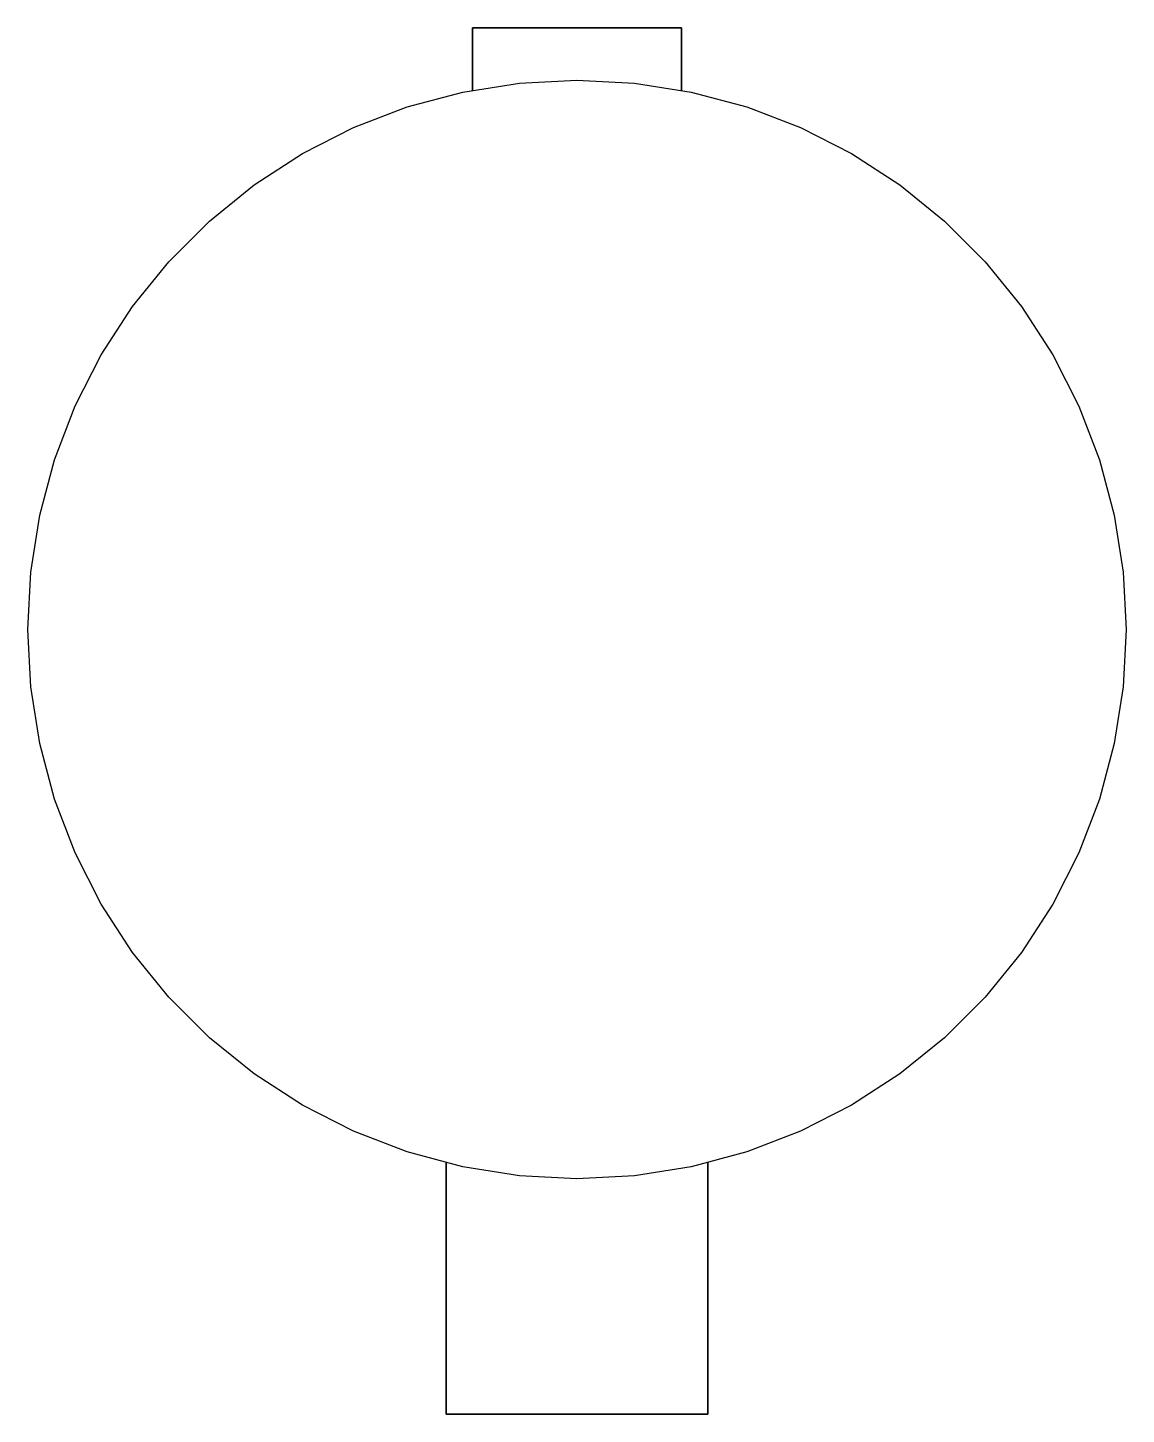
# Model space of a CAD drawing. Header units: inches. Extents: x 21924 to 22134, y 8613 to 8878.
import ezdxf

# ---------------------------------------------------------------- set-up
doc = ezdxf.new("R2010")
doc.units = ezdxf.units.IN
doc.header["$MEASUREMENT"] = 0
doc.layers.add('freecads.com', color=7, linetype='Continuous')

msp = doc.modelspace()

# ---------------------------------------------------------------- linework, layer by layer
at = {"layer": 'freecads.com'}
for p, q in [((22049.05, 8877.56), (22009.05, 8877.56)), ((22009.05, 8877.56), (22009.05, 8865.55)), ((22009.05, 8877.56), (22049.05, 8877.56)), ((22009.05, 8865.55), (22009.05, 8877.56)), ((22049.05, 8865.55), (22049.05, 8877.56)), ((22049.05, 8877.56), (22049.05, 8865.55)), ((22007.22, 8865.26), (22018.08, 8866.98)), ((22018.08, 8866.98), (22029.05, 8867.56)), ((22029.05, 8867.56), (22040.03, 8866.98)), ((22040.03, 8866.98), (22050.88, 8865.26)), ((21996.6, 8862.42), (22007.22, 8865.26)), ((22050.88, 8865.26), (22061.5, 8862.42)), ((21986.34, 8858.48), (21996.6, 8862.42)), ((22061.5, 8862.42), (22071.76, 8858.48)), ((21976.55, 8853.49), (21986.34, 8858.48)), ((22071.76, 8858.48), (22081.55, 8853.49)), ((21967.33, 8847.5), (21976.55, 8853.49)), ((22081.55, 8853.49), (22090.77, 8847.5)), ((21958.79, 8840.59), (21967.33, 8847.5)), ((22090.77, 8847.5), (22099.31, 8840.59)), ((21951.02, 8832.82), (21958.79, 8840.59)), ((22099.31, 8840.59), (22107.08, 8832.82)), ((21944.1, 8824.28), (21951.02, 8832.82)), ((22107.08, 8832.82), (22114, 8824.27)), ((21938.12, 8815.06), (21944.1, 8824.28)), ((22114, 8824.27), (22119.98, 8815.06)), ((21933.13, 8805.27), (21938.12, 8815.06)), ((22119.98, 8815.06), (22124.97, 8805.26)), ((21929.19, 8795), (21933.13, 8805.27)), ((22124.97, 8805.26), (22128.91, 8795)), ((21926.35, 8784.39), (21929.19, 8795)), ((22128.91, 8795), (22131.76, 8784.39)), ((21924.63, 8773.53), (21926.35, 8784.39)), ((22131.76, 8784.39), (22133.48, 8773.53)), ((21924.05, 8762.56), (21924.63, 8773.53)), ((22133.48, 8773.53), (22134.05, 8762.56)), ((21924.63, 8751.58), (21924.05, 8762.56)), ((22134.05, 8762.56), (22133.48, 8751.58)), ((21926.34, 8740.73), (21924.63, 8751.58)), ((22133.48, 8751.58), (22131.76, 8740.73)), ((21929.19, 8730.11), (21926.34, 8740.73)), ((22131.76, 8740.73), (22128.91, 8730.11)), ((21933.13, 8719.85), (21929.19, 8730.11)), ((22128.91, 8730.11), (22124.97, 8719.85)), ((21938.12, 8710.06), (21933.13, 8719.85)), ((22124.97, 8719.85), (22119.98, 8710.06)), ((21944.1, 8700.84), (21938.12, 8710.06)), ((22119.98, 8710.06), (22114, 8700.84)), ((21951.02, 8692.3), (21944.1, 8700.84)), ((22114, 8700.84), (22107.08, 8692.3)), ((21958.79, 8684.53), (21951.02, 8692.3)), ((22107.08, 8692.3), (22099.31, 8684.53)), ((21967.33, 8677.61), (21958.79, 8684.53)), ((22099.31, 8684.53), (22090.77, 8677.61)), ((21976.55, 8671.63), (21967.33, 8677.61)), ((22090.77, 8677.61), (22081.55, 8671.62)), ((21986.34, 8666.64), (21976.55, 8671.63)), ((22081.55, 8671.62), (22071.76, 8666.64)), ((21996.6, 8662.7), (21986.34, 8666.64)), ((22071.76, 8666.64), (22061.5, 8662.7)), ((22007.22, 8659.85), (21996.6, 8662.7)), ((22004.05, 8660.61), (22004.05, 8612.56)), ((22004.05, 8612.56), (22004.05, 8660.61)), ((22061.5, 8662.7), (22050.88, 8659.85)), ((22054.05, 8612.56), (22054.05, 8660.61)), ((22054.05, 8660.61), (22054.05, 8612.56)), ((22018.07, 8658.13), (22007.22, 8659.85)), ((22029.05, 8657.56), (22018.07, 8658.13)), ((22040.03, 8658.13), (22029.05, 8657.56)), ((22050.88, 8659.85), (22040.03, 8658.13)), ((22004.05, 8612.56), (22054.05, 8612.56)), ((22054.05, 8612.56), (22004.05, 8612.56))]:
    msp.add_line(p, q, dxfattribs=at)
at = {"layer": 'freecads.com', "extrusion": (0, 0, -1)}
for p, q in [((22007.22, 8865.26), (22018.08, 8866.98)), ((22018.08, 8866.98), (22029.05, 8867.56)), ((22029.05, 8867.56), (22040.03, 8866.98)), ((22040.03, 8866.98), (22050.88, 8865.26)), ((21996.6, 8862.42), (22007.22, 8865.26)), ((22050.88, 8865.26), (22061.5, 8862.42)), ((21986.34, 8858.48), (21996.6, 8862.42)), ((22061.5, 8862.42), (22071.76, 8858.48)), ((21976.55, 8853.49), (21986.34, 8858.48)), ((22071.76, 8858.48), (22081.55, 8853.49)), ((21967.33, 8847.5), (21976.55, 8853.49)), ((22081.55, 8853.49), (22090.77, 8847.5)), ((21958.79, 8840.59), (21967.33, 8847.5)), ((22090.77, 8847.5), (22099.31, 8840.59)), ((21951.02, 8832.82), (21958.79, 8840.59)), ((22099.31, 8840.59), (22107.08, 8832.82)), ((21944.1, 8824.28), (21951.02, 8832.82)), ((22107.08, 8832.82), (22114, 8824.27)), ((21938.12, 8815.06), (21944.1, 8824.28)), ((22114, 8824.27), (22119.98, 8815.06)), ((21933.13, 8805.27), (21938.12, 8815.06)), ((22119.98, 8815.06), (22124.97, 8805.26)), ((21929.19, 8795), (21933.13, 8805.27)), ((22124.97, 8805.26), (22128.91, 8795)), ((21926.35, 8784.39), (21929.19, 8795)), ((22128.91, 8795), (22131.76, 8784.39)), ((21924.63, 8773.53), (21926.35, 8784.39)), ((22131.76, 8784.39), (22133.48, 8773.53)), ((21924.05, 8762.56), (21924.63, 8773.53)), ((22133.48, 8773.53), (22134.05, 8762.56)), ((21924.63, 8751.58), (21924.05, 8762.56)), ((22134.05, 8762.56), (22133.48, 8751.58)), ((21926.34, 8740.73), (21924.63, 8751.58)), ((22133.48, 8751.58), (22131.76, 8740.73)), ((21929.19, 8730.11), (21926.34, 8740.73)), ((22131.76, 8740.73), (22128.91, 8730.11)), ((21933.13, 8719.85), (21929.19, 8730.11)), ((22128.91, 8730.11), (22124.97, 8719.85)), ((21938.12, 8710.06), (21933.13, 8719.85)), ((22124.97, 8719.85), (22119.98, 8710.06)), ((21944.1, 8700.84), (21938.12, 8710.06)), ((22119.98, 8710.06), (22114, 8700.84)), ((21951.02, 8692.3), (21944.1, 8700.84)), ((22114, 8700.84), (22107.08, 8692.3)), ((21958.79, 8684.53), (21951.02, 8692.3)), ((22107.08, 8692.3), (22099.31, 8684.53)), ((21967.33, 8677.61), (21958.79, 8684.53)), ((22099.31, 8684.53), (22090.77, 8677.61)), ((21976.55, 8671.63), (21967.33, 8677.61)), ((22090.77, 8677.61), (22081.55, 8671.62)), ((21986.34, 8666.64), (21976.55, 8671.63)), ((22081.55, 8671.62), (22071.76, 8666.64)), ((21996.6, 8662.7), (21986.34, 8666.64)), ((22071.76, 8666.64), (22061.5, 8662.7)), ((22007.22, 8659.85), (21996.6, 8662.7)), ((22061.5, 8662.7), (22050.88, 8659.85)), ((22018.07, 8658.13), (22007.22, 8659.85)), ((22029.05, 8657.56), (22018.07, 8658.13)), ((22040.03, 8658.13), (22029.05, 8657.56)), ((22050.88, 8659.85), (22040.03, 8658.13))]:
    msp.add_line(p, q, dxfattribs=at)
at = {"layer": 'freecads.com'}
msp.add_arc((22004.05, 8660.6), 0.0193, 103.7739, 256.2256, dxfattribs=at)

doc.saveas('drawing.dxf')
